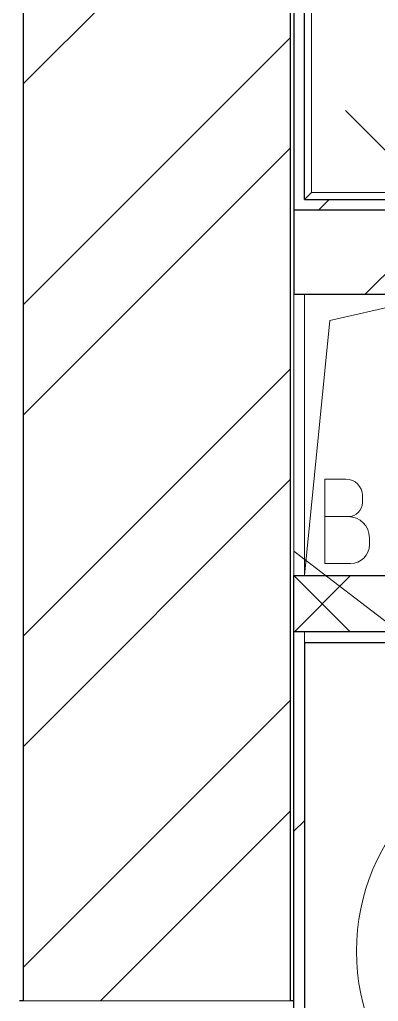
# Model space of a CAD drawing. Header units: millimetres. Extents: x -1073752 to 1436911, y -1379358 to 94781.
# Drawn here: x -892688 to -892177, y -990276 to -988880 of the extents above; entities that cross this region are included whole.
import ezdxf

# ---------------------------------------------------------------- set-up
doc = ezdxf.new("R2010")
doc.units = ezdxf.units.MM
doc.linetypes.add('ADSK_Линия сетки', pattern=[25, 20, -2.5, 0, -2.5])
doc.linetypes.add('ADSK_Сверху', pattern=[450, 300, -150])
doc.layers.add('Линии', color=7, linetype='Continuous', lineweight=9, true_color=0x00a600)
for name, color, linetype, lineweight in [('Марки помещений', 7, 'Continuous', 20), ('Оборудование', 7, 'Continuous', 18), ('Ограждение', 252, 'Continuous', 9), ('Оси', 252, 'Continuous', 9), ('Перекрытие', 252, 'Continuous', 18), ('Стены внутренние', 7, 'Continuous', 18), ('Стены наружные', 7, 'Continuous', 18), ('Стены штриховка', 7, 'Continuous', 9)]:
    doc.layers.add(name, color=color, linetype=linetype, lineweight=lineweight)

# ---------------------------------------------------------------- blocks, each defined once
blk = doc.blocks.new('2 этаж')
at = {"color": 251, "lineweight": 18, "true_color": 0x636466}
for p, q in [((131441.0060557647, 18045.74682289857), (131441.0060557647, 18445.74682289857)), ((131641.0060557647, 18445.74682289857), (131477.2476524397, 18408.85878940584)), ((131477.2476524397, 18408.85878940584), (131441.0060557647, 18045.74682289857)), ((131500.1765846279, 18182.95949523279), (131470.1765846279, 18182.95949523279)), ((131470.1765846279, 18182.95949523279), (131470.1765846279, 18062.95949523279)), ((131523.5099179613, 18149.62616189948), (131523.5099179613, 18159.62616189948)), ((131503.5099179613, 18129.62616189948), (131470.1765846279, 18129.62616189948)), ((131533.5099179613, 18089.62616189948), (131533.5099179613, 18099.62616189948)), ((131470.1765846279, 18062.95949523279), (131506.8432512946, 18062.95949523279))]:
    blk.add_line(p, q, dxfattribs=at)
for centre, radius, start, end in [((131500.1765846279, 18159.62616189948), 23.33333333333348, 0, 90), ((131503.5099179613, 18149.62616189948), 20.00000000000045, 270, 0), ((131503.5099179613, 18099.62616189948), 30.00000000000045, 0, 90), ((131506.8432512946, 18089.62616189948), 26.66666666666697, 270, 0)]:
    blk.add_arc(centre, radius, start, end, dxfattribs=at)
at = {"layer": 'Линии', "color": 251, "linetype": 'ADSK_Сверху', "ltscale": 100, "true_color": 0x636466}
blk.add_line((132056.5529991241, 17596.7266851117), (131426.0060557647, 18080.74682289857), dxfattribs=at)
at = {"layer": 'Марки помещений', "color": 251, "true_color": 0x636466}
blk.add_circle((131815.069456658, 17511.39597644535), 300.0000000000001, dxfattribs=at)
at = {"layer": 'Оборудование', "color": 251, "true_color": 0x636466}
blk.add_line((131626.0060557647, 18580.74682289863), (131499.5846995274, 18707.16817913589), dxfattribs=at)
at = {"layer": 'Ограждение', "color": 251, "true_color": 0x636466}
for p, q in [((131451.0060557647, 18590.74682289857), (131451.0060557648, 19520.74682289857)), ((131451.0060557648, 18590.74682289857), (131441.0060557648, 18580.74682289857)), ((131786.0060557647, 18590.74682289857), (131451.0060557648, 18590.74682289857))]:
    blk.add_line(p, q, dxfattribs=at)
at = {"layer": 'Оси', "color": 251, "linetype": 'ADSK_Линия сетки', "ltscale": 100, "true_color": 0x636466}
blk.add_line((131426.0060557647, 33711.38659910089), (131426.0060557647, -32265.38825226447), dxfattribs=at)
at = {"layer": 'Перекрытие', "color": 251, "ltscale": 100, "true_color": 0x636466}
blk.add_line((131441.0060557647, 18045.74682289857), (131441.0060557647, 18445.74682289857), dxfattribs=at)
at = {"layer": 'Стены внутренние', "color": 251, "true_color": 0x636466}
for p, q in [((131426.0060557647, 18445.74682289857), (131426.0060557647, 18045.74682289857)), ((131421.0060557647, 17440.74682289857), (131041.0060557647, 17440.74682289857))]:
    blk.add_line(p, q, dxfattribs=at)
at = {"layer": 'Стены внутренние', "color": 251, "lineweight": 30, "true_color": 0x636466}
for p, q in [((131041.0060557647, 17440.74682289857), (131036.0060557647, 17440.74682289857)), ((131426.0060557647, 17440.74682289857), (131421.0060557647, 17440.74682289857))]:
    blk.add_line(p, q, dxfattribs=at)
at = {"layer": 'Стены наружные', "color": 251, "lineweight": 30, "true_color": 0x636466}
for p, q in [((131441.0060557647, 18580.74682289857), (131441.0060557647, 19620.74682289857)), ((131041.0060557647, 19190.74682289857), (131041.0060557647, 17440.74682289857)), ((131421.0060557647, 19190.74682289857), (131421.0060557647, 17440.74682289857)), ((131426.0060557647, 19190.74682289857), (131426.0060557647, 18445.74682289857)), ((131441.0060557647, 18580.74682289857), (131776.0060557647, 18580.74682289857)), ((131761.0060557647, 18565.74682289857), (131426.0060557647, 18565.74682289857)), ((131641.0060557647, 18445.74682289857), (131426.0060557647, 18445.74682289857)), ((131426.0060557647, 18045.74682289857), (133296.0060557646, 18045.74682289857)), ((131426.0060557647, 16180.74682289857), (131426.0060557647, 18045.74682289857)), ((132321.0060557647, 17965.74682289857), (131426.0060557647, 17965.74682289857)), ((131441.0060557647, 17950.74682289857), (131441.0060557647, 16315.74682289857)), ((131441.0060557647, 17950.74682289857), (132306.0060557647, 17950.74682289857))]:
    blk.add_line(p, q, dxfattribs=at)
at = {"layer": 'Стены наружные', "color": 251, "linetype": 'Continuous', "lineweight": 9, "true_color": 0x636466}
for p, q in [((131041.0060557647, 18745.27490682661), (131421.0060557647, 19125.27490682661)), ((131041.0060557647, 18745.27490682661), (131421.0060557647, 19125.27490682661)), ((131041.0060557647, 18430.96546047047), (131421.0060557647, 18810.96546047047)), ((131041.0060557647, 18430.96546047047), (131421.0060557647, 18810.96546047047)), ((131041.0060557647, 18273.81146047043), (131421.0060557647, 18653.81146047049)), ((131041.0060557647, 18273.81146047043), (131421.0060557647, 18653.81146047049)), ((131461.1050044017, 18565.74682289863), (131476.1050044017, 18580.74682289863)), ((131527.250864549, 18445.74682289863), (131647.250864549, 18565.74682289863)), ((131041.0060557647, 17959.50201411435), (131421.0060557647, 18339.50201411435)), ((131041.0060557647, 17959.50201411435), (131421.0060557647, 18339.50201411435)), ((131041.0060557647, 17802.34801411431), (131421.0060557647, 18182.34801411431)), ((131041.0060557647, 17802.34801411431), (131421.0060557647, 18182.34801411431)), ((131506.0071860602, 17965.74682289863), (131426.0071860602, 18045.74682289863)), ((131426.7904293509, 17965.74682289863), (131506.7904293509, 18045.74682289863)), ((131041.0060557647, 17488.03856775817), (131421.0060557647, 17868.03856775822)), ((131041.0060557647, 17488.03856775817), (131421.0060557647, 17868.03856775822)), ((131150.8683109051, 17440.74682289857), (131421.0060557647, 17710.88456775818)), ((131150.8683109051, 17440.74682289857), (131421.0060557647, 17710.88456775818)), ((131426.0060557647, 17682.11973683781), (131441.0060557647, 17697.11973683781))]:
    blk.add_line(p, q, dxfattribs=at)
at = {"layer": 'Стены штриховка', "color": 251, "true_color": 0x636466}
blk.add_line((131441.0060557647, 17965.74682289857), (131441.0060557647, 17950.74682289857), dxfattribs=at)

msp = doc.modelspace()

# ---------------------------------------------------------------- block references
msp.add_blockref('2 этаж', (-1023723.659596649, -1007716.462640071))

doc.saveas('drawing.dxf')
